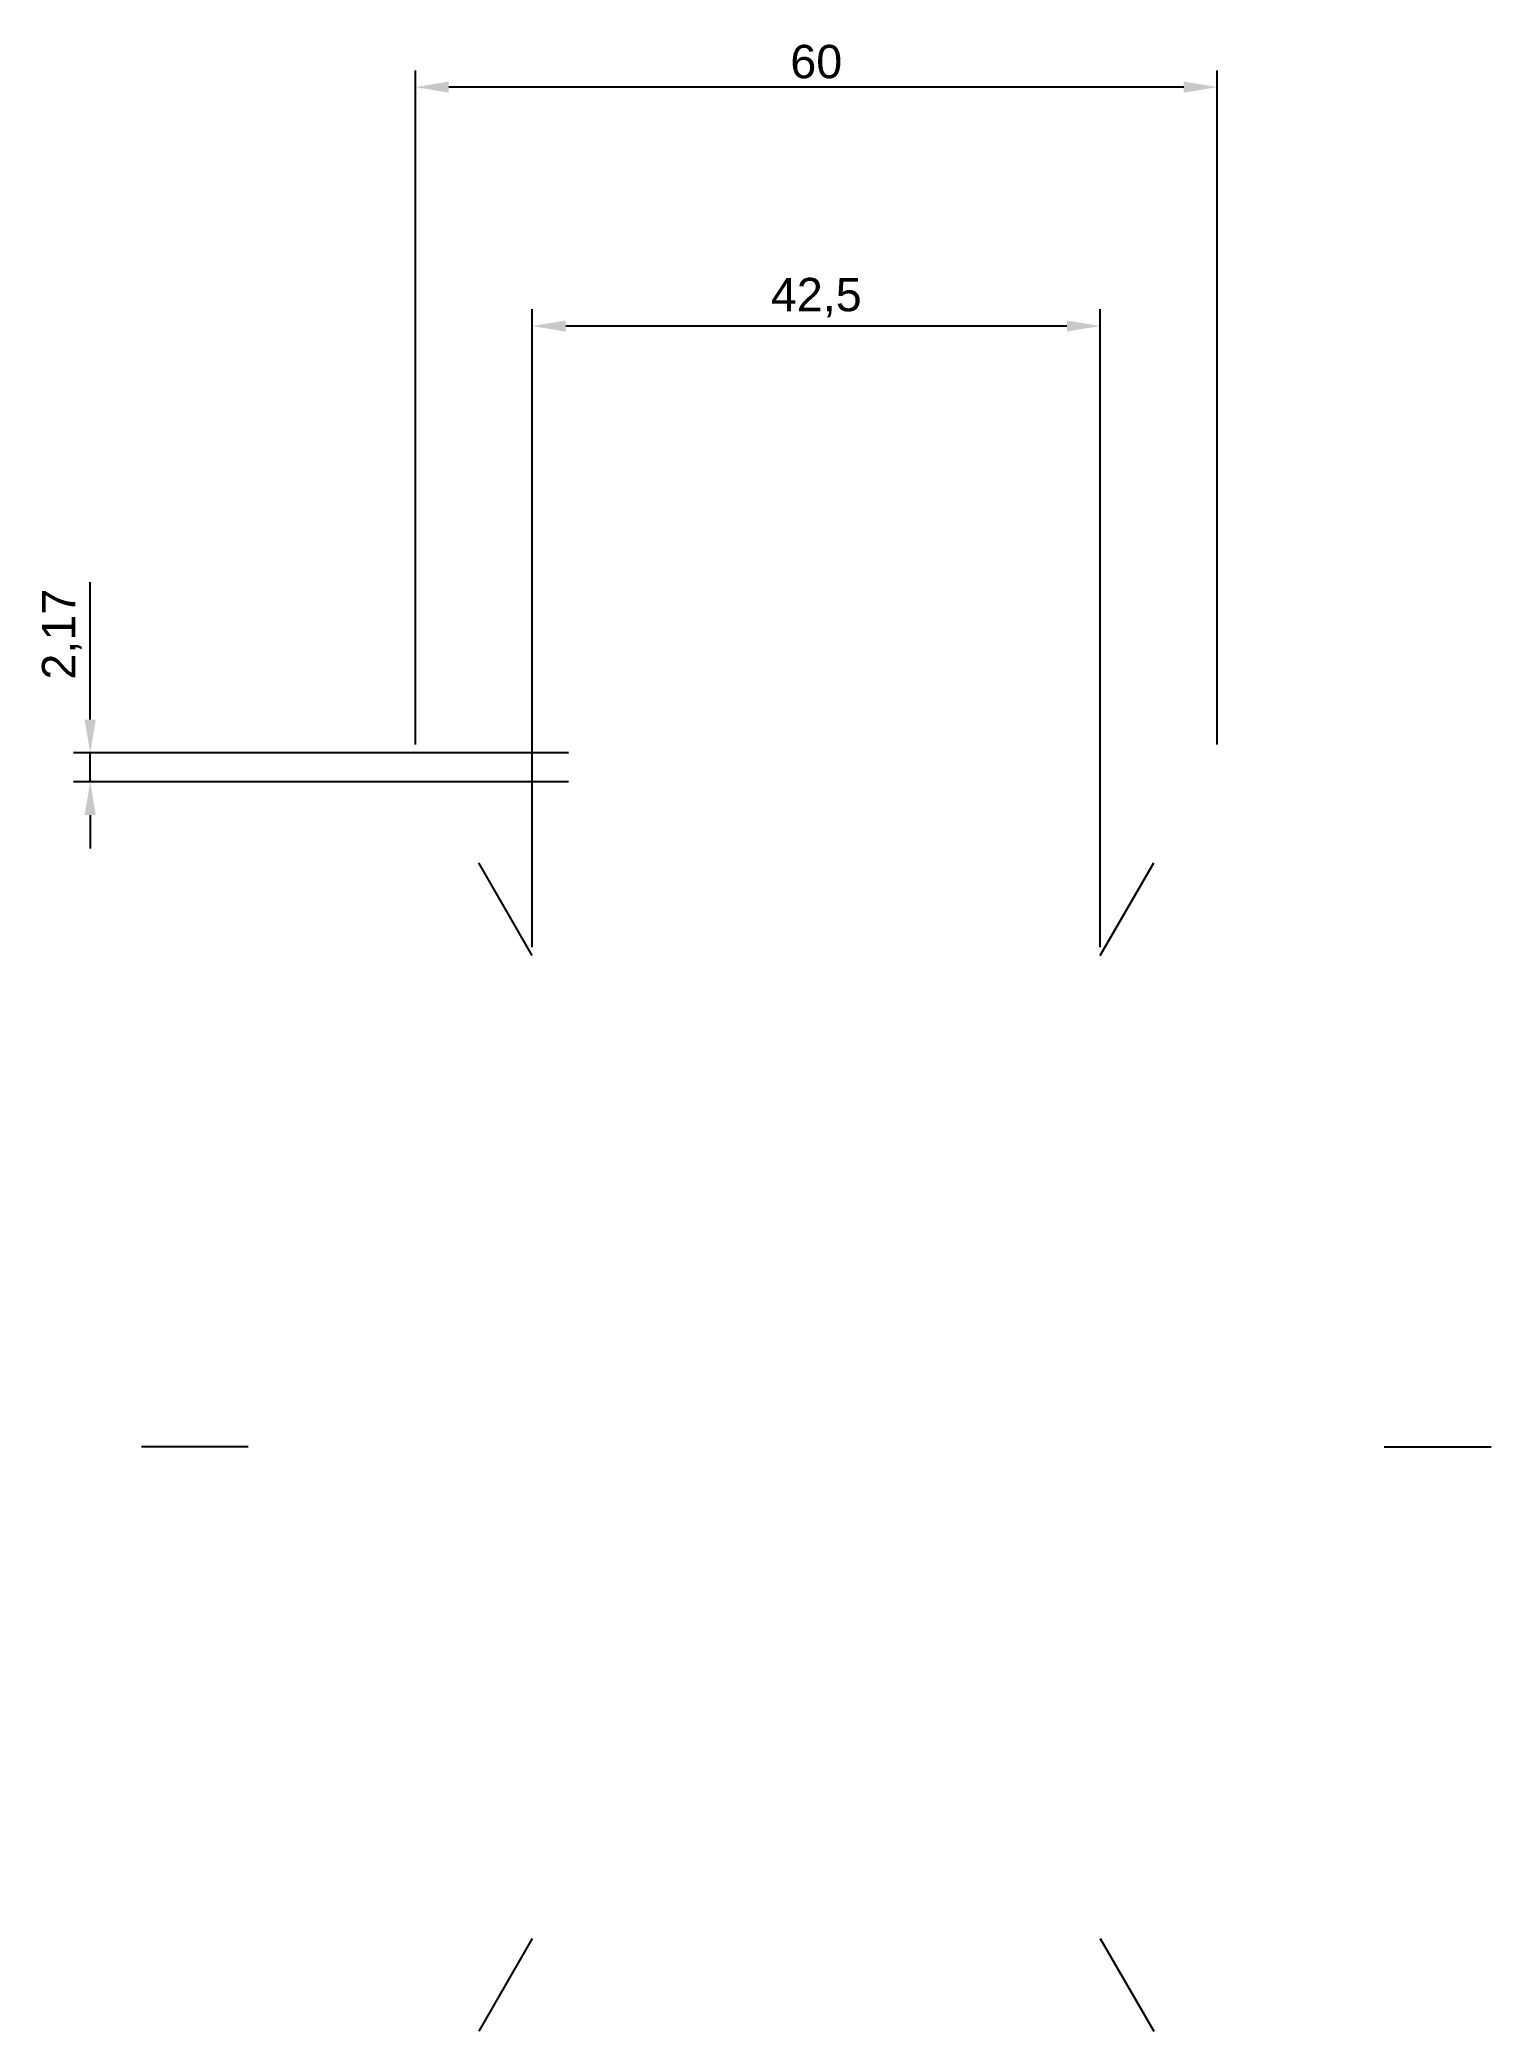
# Model space of a CAD drawing. Header units: millimetres. Extents: x -58 to 50, y -44 to 105.
import ezdxf

# ---------------------------------------------------------------- set-up
doc = ezdxf.new("R2010")
doc.units = ezdxf.units.MM
doc.layers.get('0').update_dxf_attribs({"true_color": 0xc2ced6})
doc.styles.get("Standard").update_dxf_attribs({"font": 'arial.ttf'})
doc.dimstyles.new('ISO-25', dxfattribs={"dimtxt": 2.5, "dimasz": 2.5, "dimexe": 1.25, "dimexo": 0.625, "dimtad": 1, "dimtxsty": 'Standard', "dimcen": 2.5, "dimadec": 0, "dimazin": 0, "dimtfac": 1, "dimtmove": 0, "dimatfit": 3, "dimfxl": 1, "dimarcsym": 0})

# ---------------------------------------------------------------- blocks, each defined once
blk = doc.blocks.new('*D1')
at = {"color": 0, "lineweight": -2, "transparency": 16777216}
for p, q in [((-30, 52.59), (-30, 103.05)), ((30, 52.59), (30, 103.05)), ((27.5, 101.8), (-27.5, 101.8))]:
    blk.add_line(p, q, dxfattribs=at)
at = {"color": 0, "transparency": 16777216}
for points in [[(-27.5, 102.22), (-27.5, 101.39), (-30, 101.8)], [(27.5, 102.22), (27.5, 101.39), (30, 101.8)]]:
    blk.add_solid(points, dxfattribs=at)
at = {"layer": 'Defpoints', "color": 0, "transparency": 16777216}
for p in [(-30, 101.8), (-30, 51.96), (30, 51.96)]:
    blk.add_point(p, dxfattribs=at)
at = {"color": 0, "transparency": 16777216, "insert": (0, 103.7), "char_height": 2.5, "attachment_point": 5}
blk.add_mtext('60', dxfattribs=at)
blk = doc.blocks.new('*D3')
at = {"color": 0, "lineweight": -2, "transparency": 16777216}
for p, q in [((-54.33, 54.46), (-54.33, 64.75)), ((-18.55, 51.96), (-55.58, 51.96)), ((-54.33, 49.8), (-54.33, 51.96)), ((-18.55, 49.8), (-55.58, 49.8)), ((-54.33, 47.3), (-54.33, 44.8))]:
    blk.add_line(p, q, dxfattribs=at)
at = {"color": 0, "transparency": 16777216}
for points in [[(-54.75, 54.46), (-53.91, 54.46), (-54.33, 51.96)], [(-54.75, 47.3), (-53.91, 47.3), (-54.33, 49.8)]]:
    blk.add_solid(points, dxfattribs=at)
at = {"layer": 'Defpoints', "color": 0, "transparency": 16777216}
for p in [(-54.33, 51.96), (-17.92, 51.96), (-17.92, 49.8, 2)]:
    blk.add_point(p, dxfattribs=at)
at = {"color": 0, "transparency": 16777216, "insert": (-56.46, 60.85), "char_height": 2.5, "attachment_point": 5, "rotation": 90}
blk.add_mtext('2,17', dxfattribs=at)
blk = doc.blocks.new('*D4')
at = {"color": 0, "lineweight": -2, "transparency": 16777216}
for p, q in [((-21.25, 37.43), (-21.25, 85.17)), ((21.25, 37.43), (21.25, 85.17)), ((-18.75, 83.92), (18.75, 83.92))]:
    blk.add_line(p, q, dxfattribs=at)
at = {"color": 0, "transparency": 16777216}
for points in [[(-18.75, 84.33), (-18.75, 83.5), (-21.25, 83.92)], [(18.75, 84.33), (18.75, 83.5), (21.25, 83.92)]]:
    blk.add_solid(points, dxfattribs=at)
at = {"layer": 'Defpoints', "color": 0, "transparency": 16777216}
for p in [(21.25, 83.92), (-21.25, 36.81, 2), (21.25, 36.81, 2)]:
    blk.add_point(p, dxfattribs=at)
at = {"color": 0, "transparency": 16777216, "insert": (0, 86.04), "char_height": 2.5, "attachment_point": 5}
blk.add_mtext('42,5', dxfattribs=at)

msp = doc.modelspace()

# ---------------------------------------------------------------- linework, layer by layer
for p, q in [((-21.25, 36.806, 65), (-25.25, 43.734, 65)), ((21.25, 36.806, 65), (25.25, 43.734, 65)), ((-42.5, 0, 65), (-50.5, 0, 65)), ((42.5, 0, 65), (50.5, 0, 65)), ((-21.25, -36.806, 65), (-25.25, -43.734, 65)), ((21.25, -36.806, 65), (25.25, -43.734, 65))]:
    msp.add_line(p, q)

# ---------------------------------------------------------------- dimensions: what is measured, and where the dimension line sits
for base, p1, p2, picture, middle in [((-30, 101.802), (30, 51.962), (-30, 51.962), '*D1', (0, 103.703)), ((21.25, 83.917), (-21.25, 36.806, 2), (21.25, 36.806, 2), '*D4', (0, 86.045))]:
    dim = msp.add_linear_dim(base=base, p1=p1, p2=p2, dimstyle='ISO-25')
    dim.commit()
    dim.dimension.update_dxf_attribs({"geometry": picture, "text_midpoint": middle})
dim = msp.add_linear_dim(base=(-54.33, 51.962), p1=(-17.922, 49.796, 2), p2=(-17.922, 51.962), angle=90, dimstyle='ISO-25')
dim.commit()
dim.dimension.update_dxf_attribs({"geometry": '*D3', "text_midpoint": (-56.457, 60.855)})

doc.saveas('drawing.dxf')
